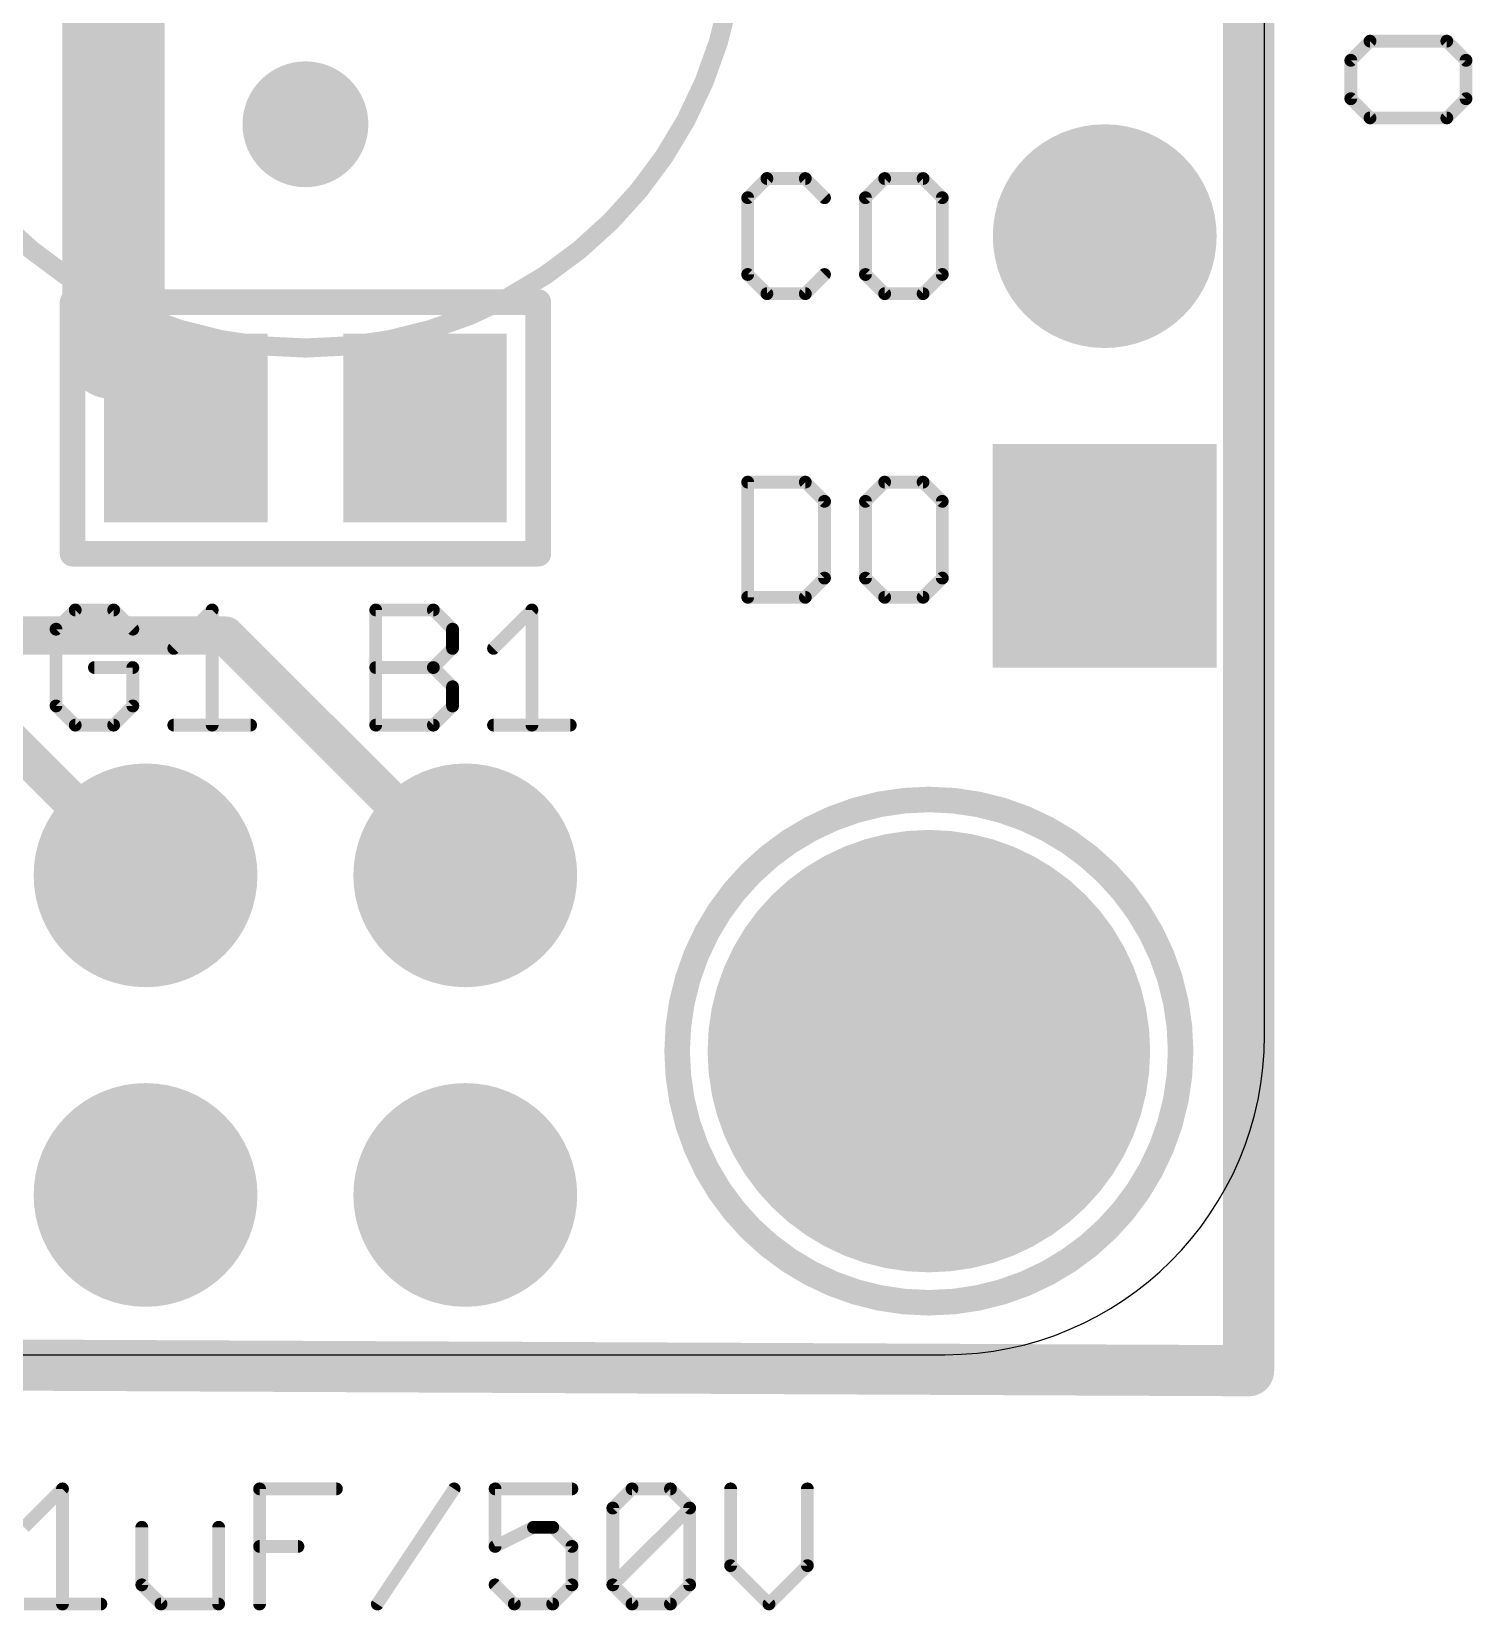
# Model space of a CAD drawing. Extents: x -2.3 to 29.6, y -2 to 24.4.
# Drawn here: x 18.14 to 29.59, y -2.03 to 10.52 of the extents above; entities that cross this region are included whole.
import ezdxf

# ---------------------------------------------------------------- set-up
doc = ezdxf.new("R2010")
doc.units = 0
for name, color, linetype in [('1', 12, 'CONTINUOUS'), ('17', 110, 'CONTINUOUS'), ('20', 53, 'CONTINUOUS'), ('21', 40, 'CONTINUOUS'), ('27', 253, 'CONTINUOUS')]:
    doc.layers.add(name, color=color, linetype=linetype)

# ---------------------------------------------------------------- blocks, each defined once
blk = doc.blocks.new('RECT')
blk.add_solid([(-0.5, -0.5), (0.5, -0.5), (-0.5, 0.5), (0.5, 0.5)])
blk = doc.blocks.new('PIE')
at = {"const_width": 0.5}
blk.add_lwpolyline([(0, -0.25, 1), (0, 0.25, 1), (0, -0.25)], format="xyb", dxfattribs=at)
blk = doc.blocks.new('SQUAREP')
blk.add_solid([(-0.5, -0.5), (0.5, -0.5), (-0.5, 0.5), (0.5, 0.5)])
blk = doc.blocks.new('ROUNDP')
at = {"const_width": 0.5}
blk.add_lwpolyline([(0, -0.25, 1), (0, 0.25, 1), (0, -0.25)], format="xyb", dxfattribs=at)

msp = doc.modelspace()

# ---------------------------------------------------------------- linework, layer by layer
at = {"layer": '1'}
for points, const_width in [([(27.813, 22.733), (27.813, -0.127)], 0.4064), ([(18.796, 8.001), (18.796, 11.176)], 0.8128), ([(18.796, 8.001), (19.37, 7.427)], 0.6096), ([(19.37, 7.427), (19.37, 7.366)], 0.6096), ([(15.875, 5.715), (19.685, 5.715)], 0.3048), ([(19.685, 5.715), (21.59, 3.81)], 0.3048), ([(17.78, 5.08), (19.05, 3.81)], 0.3048), ([(27.813, -0.127), (0, 0)], 0.4064)]:
    msp.add_lwpolyline(points, dxfattribs=dict(at, const_width=const_width))
for points, const_width in [([(18.9038, 8.1088, 1), (18.6882, 7.8932)], 0.3048), ([(18.5928, 8.001, 1), (18.9992, 8.001)], 0.4064), ([(19.5224, 7.427, 1), (19.2176, 7.427)], 0.3048), ([(19.2622, 7.3192, 1), (19.4778, 7.5348)], 0.3048), ([(19.2176, 7.366, 1), (19.5224, 7.366)], 0.3048), ([(19.7389, 5.7689, 1), (19.6311, 5.6611)], 0.1524), ([(19.685, 5.6388, 1), (19.685, 5.7912)], 0.1524), ([(18.9961, 3.7561, 1), (19.1039, 3.8639)], 0.1524), ([(21.5361, 3.7561, 1), (21.6439, 3.8639)], 0.1524), ([(27.8125, -0.2286, 1), (27.8135, -0.0254)], 0.2032), ([(27.7114, -0.127, 1), (27.9146, -0.127)], 0.2032)]:
    msp.add_lwpolyline(points, format="xyb", dxfattribs=dict(at, const_width=const_width))
at = {"layer": '20'}
for p, q in [((27.94, 2.54), (27.94, 20.32)), ((2.54, 0), (25.4, 0))]:
    msp.add_line(p, q, dxfattribs=at)
msp.add_arc((25.4, 2.54), 2.54, 270, 0, dxfattribs=at)
at = {"layer": '21'}
for points, const_width in [([(20.32, 8.001, 1), (20.32, 14.859, 1), (20.32, 8.001)], 0.1524), ([(23.9863, 9.3734, 1), (23.9863, 9.3226)], 0.0508), ([(24.0043, 9.33, 1), (23.9683, 9.3659)], 0.0508), ([(24.3093, 9.3659, 1), (24.2734, 9.33)], 0.0508), ([(24.2914, 9.3226, 1), (24.2914, 9.3734)], 0.0508), ([(24.9218, 9.3734, 1), (24.9218, 9.3226)], 0.0508), ([(24.9398, 9.33, 1), (24.9038, 9.3659)], 0.0508), ([(25.2448, 9.3659, 1), (25.2089, 9.33)], 0.0508), ([(25.2269, 9.3226, 1), (25.2269, 9.3734)], 0.0508), ([(23.8592, 9.1955, 1), (23.8084, 9.1955)], 0.0508), ([(23.8158, 9.2134, 1), (23.8517, 9.1775)], 0.0508), ([(24.4259, 9.1775, 1), (24.4618, 9.2134)], 0.0508), ([(24.7947, 9.1955, 1), (24.7439, 9.1955)], 0.0508), ([(24.7513, 9.2134, 1), (24.7872, 9.1775)], 0.0508), ([(25.4048, 9.1955, 1), (25.354, 9.1955)], 0.0508), ([(25.3614, 9.1775, 1), (25.3974, 9.2134)], 0.0508), ([(23.8517, 8.6033, 1), (23.8158, 8.5674)], 0.0508), ([(23.8084, 8.5853, 1), (23.8592, 8.5853)], 0.0508), ([(24.4618, 8.5674, 1), (24.4259, 8.6033)], 0.0508), ([(24.7872, 8.6033, 1), (24.7513, 8.5674)], 0.0508), ([(24.7439, 8.5853, 1), (24.7947, 8.5853)], 0.0508), ([(25.354, 8.5853, 1), (25.4048, 8.5853)], 0.0508), ([(25.3974, 8.5674, 1), (25.3614, 8.6033)], 0.0508), ([(18.5208, 8.366, 1), (18.4192, 8.366)], 0.1016), ([(18.47, 8.4168, 1), (18.47, 8.3152)], 0.1016), ([(22.2208, 8.366, 1), (22.1192, 8.366)], 0.1016), ([(22.17, 8.3152, 1), (22.17, 8.4168)], 0.1016), ([(23.9863, 8.4582, 1), (23.9863, 8.4074)], 0.0508), ([(23.9683, 8.4148, 1), (24.0043, 8.4508)], 0.0508), ([(24.2734, 8.4508, 1), (24.3093, 8.4148)], 0.0508), ([(24.2914, 8.4074, 1), (24.2914, 8.4582)], 0.0508), ([(24.9218, 8.4582, 1), (24.9218, 8.4074)], 0.0508), ([(24.9038, 8.4148, 1), (24.9398, 8.4508)], 0.0508), ([(25.2089, 8.4508, 1), (25.2448, 8.4148)], 0.0508), ([(25.2269, 8.4074, 1), (25.2269, 8.4582)], 0.0508), ([(23.8592, 6.935, 1), (23.8084, 6.935)], 0.0508), ([(23.8338, 6.9604, 1), (23.8338, 6.9096)], 0.0508), ([(24.3093, 6.9529, 1), (24.2734, 6.917)], 0.0508), ([(24.2914, 6.9096, 1), (24.2914, 6.9604)], 0.0508), ([(24.9218, 6.9604, 1), (24.9218, 6.9096)], 0.0508), ([(24.9398, 6.917, 1), (24.9038, 6.9529)], 0.0508), ([(25.2448, 6.9529, 1), (25.2089, 6.917)], 0.0508), ([(25.2269, 6.9096, 1), (25.2269, 6.9604)], 0.0508), ([(24.4693, 6.7825, 1), (24.4185, 6.7825)], 0.0508), ([(24.4259, 6.7645, 1), (24.4618, 6.8004)], 0.0508), ([(24.7947, 6.7825, 1), (24.7439, 6.7825)], 0.0508), ([(24.7513, 6.8004, 1), (24.7872, 6.7645)], 0.0508), ([(25.4048, 6.7825, 1), (25.354, 6.7825)], 0.0508), ([(25.3614, 6.7645, 1), (25.3974, 6.8004)], 0.0508), ([(18.47, 6.4168, 1), (18.47, 6.3152)], 0.1016), ([(18.4192, 6.366, 1), (18.5208, 6.366)], 0.1016), ([(22.1192, 6.366, 1), (22.2208, 6.366)], 0.1016), ([(22.17, 6.3152, 1), (22.17, 6.4168)], 0.1016), ([(24.4185, 6.1723, 1), (24.4693, 6.1723)], 0.0508), ([(24.4618, 6.1544, 1), (24.4259, 6.1903)], 0.0508), ([(24.7872, 6.1903, 1), (24.7513, 6.1544)], 0.0508), ([(24.7439, 6.1723, 1), (24.7947, 6.1723)], 0.0508), ([(25.354, 6.1723, 1), (25.4048, 6.1723)], 0.0508), ([(25.3974, 6.1544, 1), (25.3614, 6.1903)], 0.0508), ([(23.8338, 6.0452, 1), (23.8338, 5.9944)], 0.0508), ([(23.8084, 6.0198, 1), (23.8592, 6.0198)], 0.0508), ([(24.2734, 6.0378, 1), (24.3093, 6.0018)], 0.0508), ([(24.2914, 5.9944, 1), (24.2914, 6.0452)], 0.0508), ([(24.9218, 6.0452, 1), (24.9218, 5.9944)], 0.0508), ([(24.9038, 6.0018, 1), (24.9398, 6.0378)], 0.0508), ([(25.2089, 6.0378, 1), (25.2448, 6.0018)], 0.0508), ([(25.2269, 5.9944, 1), (25.2269, 6.0452)], 0.0508), ([(18.4913, 5.9444, 1), (18.4913, 5.8936)], 0.0508), ([(18.5093, 5.901, 1), (18.4734, 5.9369)], 0.0508), ([(18.8144, 5.9369, 1), (18.7784, 5.901)], 0.0508), ([(18.7964, 5.8936, 1), (18.7964, 5.9444)], 0.0508), ([(19.6048, 5.919, 1), (19.554, 5.919)], 0.0508), ([(19.5973, 5.901, 1), (19.5614, 5.9369)], 0.0508), ([(20.9042, 5.919, 1), (20.8534, 5.919)], 0.0508), ([(20.8788, 5.9444, 1), (20.8788, 5.8936)], 0.0508), ([(21.3544, 5.9369, 1), (21.3184, 5.901)], 0.0508), ([(21.3364, 5.8936, 1), (21.3364, 5.9444)], 0.0508), ([(22.1448, 5.919, 1), (22.094, 5.919)], 0.0508), ([(22.1373, 5.901, 1), (22.1014, 5.9369)], 0.0508), ([(18.3642, 5.7664, 1), (18.3134, 5.7664)], 0.0508), ([(18.3208, 5.7844, 1), (18.3568, 5.7485)], 0.0508), ([(18.931, 5.7485, 1), (18.9669, 5.7844)], 0.0508), ([(21.5143, 5.7664, 1), (21.4635, 5.7664)], 0.0508), ([(21.471, 5.7485, 1), (21.5069, 5.7844)], 0.0508), ([(19.2564, 5.6319, 1), (19.2923, 5.596)], 0.0508), ([(21.5069, 5.596, 1), (21.471, 5.6319)], 0.0508), ([(21.7964, 5.6319, 1), (21.8323, 5.596)], 0.0508), ([(21.4635, 5.6139, 1), (21.5143, 5.6139)], 0.0508), ([(18.6439, 5.4868, 1), (18.6439, 5.436)], 0.0508), ([(18.9743, 5.4614, 1), (18.9235, 5.4614)], 0.0508), ([(18.9489, 5.436, 1), (18.9489, 5.4868)], 0.0508), ([(20.8788, 5.4868, 1), (20.8788, 5.436)], 0.0508), ([(21.3544, 5.4794, 1), (21.3184, 5.4434)], 0.0508), ([(21.3184, 5.4794, 1), (21.3544, 5.4434)], 0.0508), ([(21.3364, 5.436, 1), (21.3364, 5.4868)], 0.0508), ([(21.5143, 5.3089, 1), (21.4635, 5.3089)], 0.0508), ([(21.471, 5.2909, 1), (21.5069, 5.3268)], 0.0508), ([(18.3568, 5.1743, 1), (18.3208, 5.1384)], 0.0508), ([(18.3134, 5.1563, 1), (18.3642, 5.1563)], 0.0508), ([(18.9235, 5.1563, 1), (18.9743, 5.1563)], 0.0508), ([(18.9669, 5.1384, 1), (18.931, 5.1743)], 0.0508), ([(21.4635, 5.1563, 1), (21.5143, 5.1563)], 0.0508), ([(21.5069, 5.1384, 1), (21.471, 5.1743)], 0.0508), ([(18.4913, 5.0292, 1), (18.4913, 4.9784)], 0.0508), ([(18.4734, 4.9858, 1), (18.5093, 5.0218)], 0.0508), ([(18.7784, 5.0218, 1), (18.8144, 4.9858)], 0.0508), ([(18.7964, 4.9784, 1), (18.7964, 5.0292)], 0.0508), ([(19.2743, 5.0292, 1), (19.2743, 4.9784)], 0.0508), ([(19.554, 5.0038, 1), (19.6048, 5.0038)], 0.0508), ([(19.8844, 4.9784, 1), (19.8844, 5.0292)], 0.0508), ([(20.8788, 5.0292, 1), (20.8788, 4.9784)], 0.0508), ([(20.8534, 5.0038, 1), (20.9042, 5.0038)], 0.0508), ([(21.3184, 5.0218, 1), (21.3544, 4.9858)], 0.0508), ([(21.3364, 4.9784, 1), (21.3364, 5.0292)], 0.0508), ([(21.8143, 5.0292, 1), (21.8143, 4.9784)], 0.0508), ([(22.094, 5.0038, 1), (22.1448, 5.0038)], 0.0508), ([(22.4244, 4.9784, 1), (22.4244, 5.0292)], 0.0508), ([(25.273, 0.413, 1), (25.273, 4.413, 1), (25.273, 0.413)], 0.2032)]:
    msp.add_lwpolyline(points, format="xyb", dxfattribs=dict(at, const_width=const_width))
for points, const_width in [([(23.9863, 9.348), (23.8338, 9.1955)], 0.1016), ([(24.2914, 9.348), (23.9863, 9.348)], 0.1016), ([(24.4439, 9.1955), (24.2914, 9.348)], 0.1016), ([(24.9218, 9.348), (24.7693, 9.1955)], 0.1016), ([(25.2269, 9.348), (24.9218, 9.348)], 0.1016), ([(25.3794, 9.1955), (25.2269, 9.348)], 0.1016), ([(23.8338, 9.1955), (23.8338, 8.5853)], 0.1016), ([(24.7693, 9.1955), (24.7693, 8.5853)], 0.1016), ([(25.3794, 8.5853), (25.3794, 9.1955)], 0.1016), ([(23.8338, 8.5853), (23.9863, 8.4328)], 0.1016), ([(24.2914, 8.4328), (24.4439, 8.5853)], 0.1016), ([(24.7693, 8.5853), (24.9218, 8.4328)], 0.1016), ([(25.2269, 8.4328), (25.3794, 8.5853)], 0.1016), ([(18.47, 6.366), (18.47, 8.366)], 0.2032), ([(18.47, 8.366), (22.17, 8.366)], 0.2032), ([(22.17, 8.366), (22.17, 6.366)], 0.2032), ([(23.9863, 8.4328), (24.2914, 8.4328)], 0.1016), ([(24.9218, 8.4328), (25.2269, 8.4328)], 0.1016), ([(23.8338, 6.935), (23.8338, 6.0198)], 0.1016), ([(24.2914, 6.935), (23.8338, 6.935)], 0.1016), ([(24.4439, 6.7825), (24.2914, 6.935)], 0.1016), ([(24.9218, 6.935), (24.7693, 6.7825)], 0.1016), ([(25.2269, 6.935), (24.9218, 6.935)], 0.1016), ([(25.3794, 6.7825), (25.2269, 6.935)], 0.1016), ([(24.4439, 6.1723), (24.4439, 6.7825)], 0.1016), ([(24.7693, 6.7825), (24.7693, 6.1723)], 0.1016), ([(25.3794, 6.1723), (25.3794, 6.7825)], 0.1016), ([(22.17, 6.366), (18.47, 6.366)], 0.2032), ([(24.2914, 6.0198), (24.4439, 6.1723)], 0.1016), ([(24.7693, 6.1723), (24.9218, 6.0198)], 0.1016), ([(25.2269, 6.0198), (25.3794, 6.1723)], 0.1016), ([(23.8338, 6.0198), (24.2914, 6.0198)], 0.1016), ([(24.9218, 6.0198), (25.2269, 6.0198)], 0.1016), ([(18.4913, 5.919), (18.3388, 5.7664)], 0.1016), ([(18.7964, 5.919), (18.4913, 5.919)], 0.1016), ([(18.9489, 5.7664), (18.7964, 5.919)], 0.1016), ([(19.2743, 5.6139), (19.5794, 5.919)], 0.1016), ([(19.5794, 5.919), (19.5794, 5.0038)], 0.1016), ([(20.8788, 5.0038), (20.8788, 5.919)], 0.1016), ([(20.8788, 5.919), (21.3364, 5.919)], 0.1016), ([(21.3364, 5.919), (21.4889, 5.7664)], 0.1016), ([(21.8143, 5.6139), (22.1194, 5.919)], 0.1016), ([(22.1194, 5.919), (22.1194, 5.0038)], 0.1016), ([(18.3388, 5.7664), (18.3388, 5.1563)], 0.1016), ([(21.4889, 5.7664), (21.4889, 5.6139)], 0.1016), ([(21.4889, 5.6139), (21.3364, 5.4614)], 0.1016), ([(18.9489, 5.4614), (18.6439, 5.4614)], 0.1016), ([(18.9489, 5.1563), (18.9489, 5.4614)], 0.1016), ([(20.8788, 5.4614), (21.3364, 5.4614)], 0.1016), ([(21.3364, 5.4614), (21.4889, 5.3089)], 0.1016), ([(21.4889, 5.3089), (21.4889, 5.1563)], 0.1016), ([(18.3388, 5.1563), (18.4913, 5.0038)], 0.1016), ([(18.7964, 5.0038), (18.9489, 5.1563)], 0.1016), ([(21.4889, 5.1563), (21.3364, 5.0038)], 0.1016), ([(18.4913, 5.0038), (18.7964, 5.0038)], 0.1016), ([(19.2743, 5.0038), (19.8844, 5.0038)], 0.1016), ([(21.3364, 5.0038), (20.8788, 5.0038)], 0.1016), ([(21.8143, 5.0038), (22.4244, 5.0038)], 0.1016)]:
    msp.add_lwpolyline(points, dxfattribs=dict(at, const_width=const_width))
at = {"layer": '27', "const_width": 0.1016}
for points in [[(28.7776, 10.4399), (28.625, 10.2874)], [(29.3877, 10.4399), (28.7776, 10.4399)], [(29.5402, 10.2874), (29.3877, 10.4399)], [(28.625, 10.2874), (28.625, 9.9823)], [(29.5402, 9.9823), (29.5402, 10.2874)], [(28.625, 9.9823), (28.7776, 9.8298)], [(29.3877, 9.8298), (29.5402, 9.9823)], [(28.7776, 9.8298), (29.3877, 9.8298)], [(18.0848, -1.3711), (18.3899, -1.066)], [(18.3899, -1.066), (18.3899, -1.9812)], [(19.9558, -1.9812), (19.9558, -1.066)], [(19.9558, -1.066), (20.566, -1.066)], [(20.8914, -1.9812), (21.5015, -1.066)], [(22.437, -1.066), (21.8269, -1.066)], [(21.8269, -1.066), (21.8269, -1.5236)], [(22.7624, -1.2186), (22.9149, -1.066)], [(22.9149, -1.066), (23.22, -1.066)], [(23.22, -1.066), (23.3725, -1.2186)], [(23.6979, -1.066), (23.6979, -1.6761)], [(24.308, -1.6761), (24.308, -1.066)], [(22.7624, -1.8287), (22.7624, -1.2186)], [(22.7624, -1.8287), (23.3725, -1.2186)], [(23.3725, -1.2186), (23.3725, -1.8287)], [(19.0203, -1.3711), (19.0203, -1.8287)], [(19.6304, -1.9812), (19.6304, -1.3711)], [(21.8269, -1.5236), (22.1319, -1.3711)], [(22.1319, -1.3711), (22.2845, -1.3711)], [(22.2845, -1.3711), (22.437, -1.5236)], [(19.9558, -1.5236), (20.2609, -1.5236)], [(22.437, -1.5236), (22.437, -1.8287)], [(23.6979, -1.6761), (24.003, -1.9812)], [(24.003, -1.9812), (24.308, -1.6761)], [(19.0203, -1.8287), (19.1728, -1.9812)], [(21.9794, -1.9812), (21.8269, -1.8287)], [(22.437, -1.8287), (22.2845, -1.9812)], [(22.9149, -1.9812), (22.7624, -1.8287)], [(23.3725, -1.8287), (23.22, -1.9812)], [(18.0848, -1.9812), (18.6949, -1.9812)], [(19.1728, -1.9812), (19.6304, -1.9812)], [(22.2845, -1.9812), (21.9794, -1.9812)], [(23.22, -1.9812), (22.9149, -1.9812)]]:
    msp.add_lwpolyline(points, dxfattribs=at)
at = {"layer": '27', "const_width": 0.0508}
for points in [[(28.7776, 10.4653, 1), (28.7776, 10.4145)], [(28.7955, 10.422, 1), (28.7596, 10.4579)], [(29.4056, 10.4579, 1), (29.3697, 10.422)], [(29.3877, 10.4145, 1), (29.3877, 10.4653)], [(28.6504, 10.2874, 1), (28.5996, 10.2874)], [(28.6071, 10.3054, 1), (28.643, 10.2694)], [(29.5656, 10.2874, 1), (29.5148, 10.2874)], [(29.5222, 10.2694, 1), (29.5582, 10.3054)], [(28.5996, 9.9823, 1), (28.6504, 9.9823)], [(28.643, 10.0003, 1), (28.6071, 9.9644)], [(29.5148, 9.9823, 1), (29.5656, 9.9823)], [(29.5582, 9.9644, 1), (29.5222, 10.0003)], [(28.7776, 9.8552, 1), (28.7776, 9.8044)], [(28.7596, 9.8118, 1), (28.7955, 9.8478)], [(29.3697, 9.8478, 1), (29.4056, 9.8118)], [(29.3877, 9.8044, 1), (29.3877, 9.8552)], [(18.4153, -1.066, 1), (18.3645, -1.066)], [(18.4078, -1.084, 1), (18.3719, -1.0481)], [(19.9812, -1.066, 1), (19.9304, -1.066)], [(19.9558, -1.0406, 1), (19.9558, -1.0914)], [(20.566, -1.0914, 1), (20.566, -1.0406)], [(21.5226, -1.0801, 1), (21.4803, -1.0519)], [(21.8269, -1.0406, 1), (21.8269, -1.0914)], [(21.8523, -1.066, 1), (21.8015, -1.066)], [(22.437, -1.0914, 1), (22.437, -1.0406)], [(22.9149, -1.0406, 1), (22.9149, -1.0914)], [(22.9329, -1.084, 1), (22.897, -1.0481)], [(23.2379, -1.0481, 1), (23.202, -1.084)], [(23.22, -1.0914, 1), (23.22, -1.0406)], [(23.7233, -1.066, 1), (23.6725, -1.066)], [(24.3334, -1.066, 1), (24.2826, -1.066)], [(22.7878, -1.2186, 1), (22.737, -1.2186)], [(22.7444, -1.2006, 1), (22.7804, -1.2365)], [(23.3979, -1.2186, 1), (23.3471, -1.2186)], [(23.3905, -1.2365, 1), (23.3546, -1.2006)], [(23.3546, -1.2365, 1), (23.3905, -1.2006)], [(19.0457, -1.3711, 1), (18.9949, -1.3711)], [(19.6558, -1.3711, 1), (19.605, -1.3711)], [(22.1319, -1.3457, 1), (22.1319, -1.3965)], [(22.1433, -1.3938, 1), (22.1206, -1.3484)], [(22.3024, -1.3531, 1), (22.2665, -1.389)], [(22.2845, -1.3965, 1), (22.2845, -1.3457)], [(19.9558, -1.4982, 1), (19.9558, -1.549)], [(20.2609, -1.549, 1), (20.2609, -1.4982)], [(21.8155, -1.5009, 1), (21.8382, -1.5463)], [(21.8015, -1.5236, 1), (21.8523, -1.5236)], [(22.4624, -1.5236, 1), (22.4116, -1.5236)], [(22.419, -1.5416, 1), (22.455, -1.5056)], [(23.7159, -1.6582, 1), (23.68, -1.6941)], [(24.326, -1.6941, 1), (24.2901, -1.6582)], [(23.6725, -1.6761, 1), (23.7233, -1.6761)], [(24.2826, -1.6761, 1), (24.3334, -1.6761)], [(18.9949, -1.8287, 1), (19.0457, -1.8287)], [(19.0383, -1.8107, 1), (19.0024, -1.8466)], [(21.8448, -1.8107, 1), (21.8089, -1.8466)], [(22.4116, -1.8287, 1), (22.4624, -1.8287)], [(22.455, -1.8466, 1), (22.419, -1.8107)], [(22.7804, -1.8107, 1), (22.7444, -1.8466)], [(22.7444, -1.8107, 1), (22.7804, -1.8466)], [(22.737, -1.8287, 1), (22.7878, -1.8287)], [(23.3471, -1.8287, 1), (23.3979, -1.8287)], [(23.3905, -1.8466, 1), (23.3546, -1.8107)], [(18.3645, -1.9812, 1), (18.4153, -1.9812)], [(18.6949, -2.0066, 1), (18.6949, -1.9558)], [(19.1728, -1.9558, 1), (19.1728, -2.0066)], [(19.1549, -1.9992, 1), (19.1908, -1.9632)], [(19.605, -1.9812, 1), (19.6558, -1.9812)], [(19.6304, -2.0066, 1), (19.6304, -1.9558)], [(19.9304, -1.9812, 1), (19.9812, -1.9812)], [(20.8702, -1.9671, 1), (20.9125, -1.9953)], [(21.9794, -1.9558, 1), (21.9794, -2.0066)], [(21.9614, -1.9992, 1), (21.9974, -1.9632)], [(22.2665, -1.9632, 1), (22.3024, -1.9992)], [(22.2845, -2.0066, 1), (22.2845, -1.9558)], [(22.9149, -1.9558, 1), (22.9149, -2.0066)], [(22.897, -1.9992, 1), (22.9329, -1.9632)], [(23.202, -1.9632, 1), (23.2379, -1.9992)], [(23.22, -2.0066, 1), (23.22, -1.9558)], [(23.985, -1.9632, 1), (24.0209, -1.9992)], [(23.985, -1.9992, 1), (24.0209, -1.9632)]]:
    msp.add_lwpolyline(points, format="xyb", dxfattribs=at)

# ---------------------------------------------------------------- block references
at = {"layer": '1'}
msp.add_blockref('PIE', (20.32, 9.779), dxfattribs=at)
at = {"layer": '1', "xscale": 1.3, "yscale": 1.5, "rotation": 180}
for p in [(19.37, 7.366), (21.27, 7.366)]:
    msp.add_blockref('RECT', p, dxfattribs=at)
at = {"layer": '17', "xscale": 1.778, "yscale": 1.778}
for name, p, rotation in [('ROUNDP', (26.67, 8.89), 180), ('SQUAREP', (26.67, 6.35), 180), ('ROUNDP', (19.05, 3.81), 90), ('ROUNDP', (21.59, 3.81), 90), ('ROUNDP', (19.05, 1.27), 90), ('ROUNDP', (21.59, 1.27), 90)]:
    msp.add_blockref(name, p, dxfattribs=dict(at, rotation=rotation))
at = {"layer": '17', "xscale": 3.516, "yscale": 3.516}
msp.add_blockref('ROUNDP', (25.273, 2.413), dxfattribs=at)

doc.saveas('drawing.dxf')
